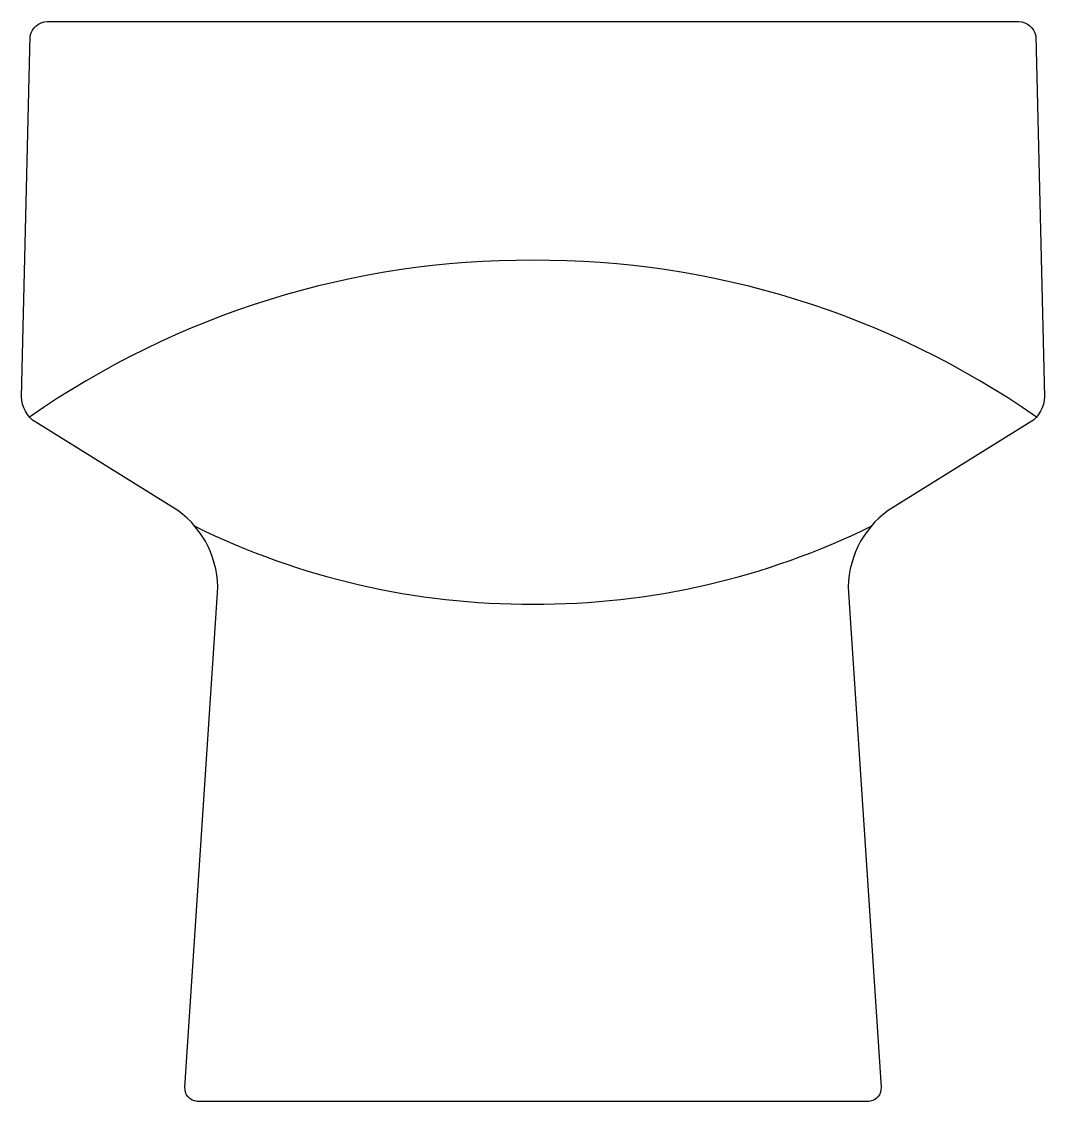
# Model space of a CAD drawing. Extents: x -850.419 to -850.059, y 509.849 to 510.229.
import ezdxf

# ---------------------------------------------------------------- set-up
doc = ezdxf.new("R2010")
doc.units = 0
doc.header["$LTSCALE"] = 50
doc.header["$MEASUREMENT"] = 0
for name, color, linetype in [('A-PECAS', 2, 'CONTINUOUS'), ('A-PEÇAS', 2, 'CONTINUOUS'), ('ESC1-50', 1, 'CONTINUOUS')]:
    doc.layers.add(name, color=color, linetype=linetype)

# ---------------------------------------------------------------- blocks, each defined once
blk = doc.blocks.new('P-60-F')
at = {"layer": 'A-PECAS'}
blk.add_lwpolyline([(0, 0), (-0.11823, 0, -0.414214), (-0.1225, 0.005), (-0.111, 0.179, 0.251046), (-0.125, 0.208), (-0.175, 0.239, -0.259125), (-0.18, 0.248), (-0.177, 0.375, -0.339065), (-0.171, 0.38), (0, 0.38), (0.171, 0.38, -0.339065), (0.177, 0.375), (0.18, 0.248, -0.259125), (0.175, 0.239), (0.125, 0.208, 0.251046), (0.111, 0.179), (0.1225, 0.005, -0.414214), (0.11823, 0)], format="xyb", close=True, dxfattribs=at)
at = {"layer": 'ESC1-50'}
for points in [[(0.17721, 0.24084, 0.154501), (0, 0.296, 0.154501), (-0.17721, 0.24084)], [(-0.11897, 0.20238, 0.116095), (0, 0.175, 0.116095), (0.11897, 0.20238)]]:
    blk.add_lwpolyline(points, format="xyb", dxfattribs=at)

msp = doc.modelspace()

# ---------------------------------------------------------------- block references
at = {"layer": 'A-PEÇAS'}
msp.add_blockref('P-60-F', (-850.2388, 509.84905), dxfattribs=at)

doc.saveas('drawing.dxf')
